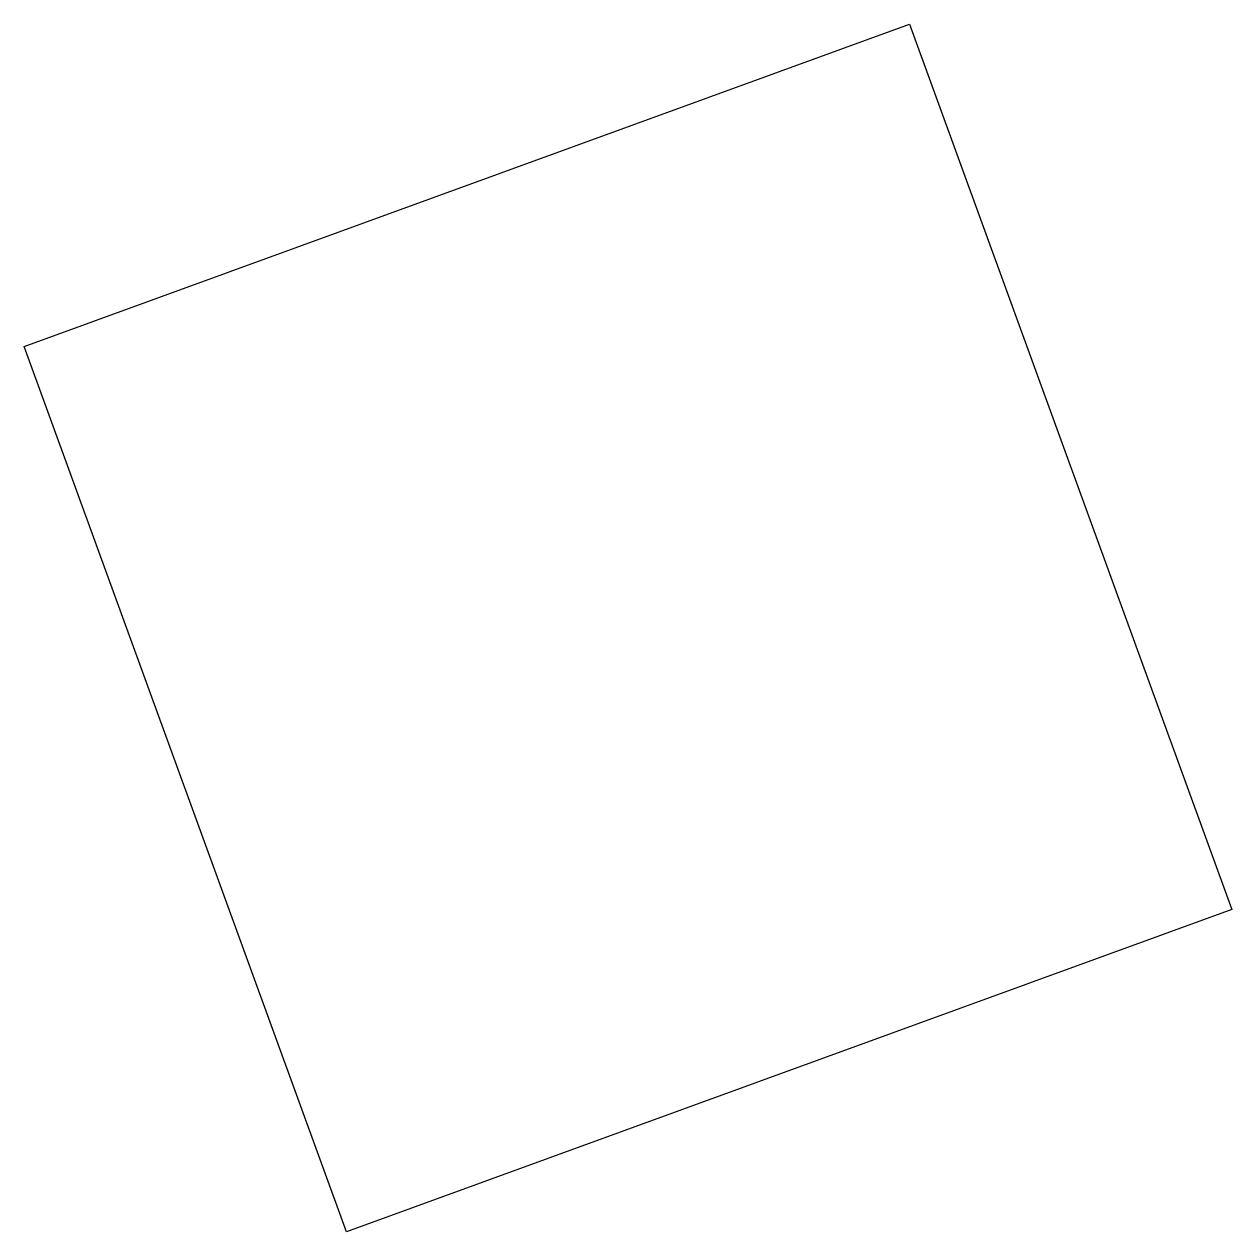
# Model space of a CAD drawing. Units: millimetres at full size, sheet at 1:100. Extents: x -9429 to -5583, y -186 to 3659.
import ezdxf

# ---------------------------------------------------------------- set-up
doc = ezdxf.new("R2010")
doc.units = ezdxf.units.MM
doc.header["$LTSCALE"] = 100
doc.layers.add('0-0', color=7, linetype='Continuous')

msp = doc.modelspace()

# ---------------------------------------------------------------- linework, layer by layer
at = {"layer": '0-0'}
msp.add_lwpolyline([(-9428.6, 2632.7), (-6609.5, 3658.7), (-5583.4, 839.6), (-8402.5, -186.4)], close=True, dxfattribs=at)

doc.saveas('drawing.dxf')
